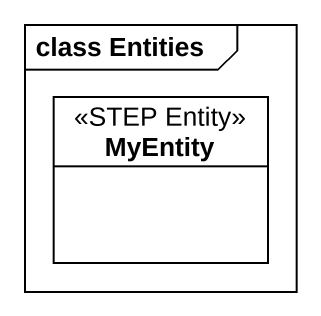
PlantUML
@startuml
mainframe class Entities
hide circle
hide empty members
class MyEntity <<STEP Entity>>
@enduml
